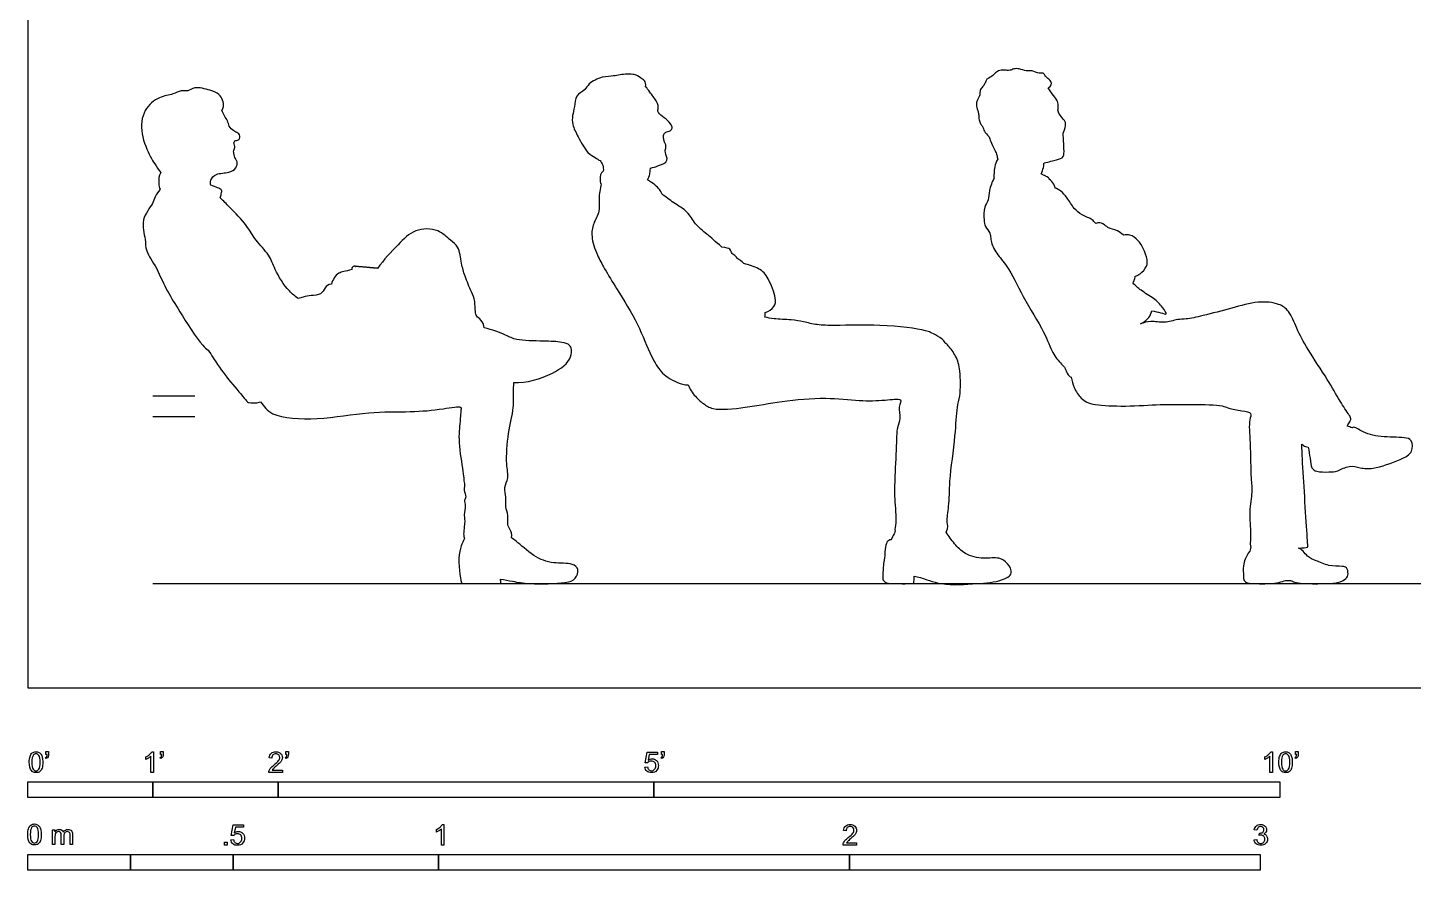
# Model space of a CAD drawing. Header units: millimetres. Extents: x 11.2 to 50.9, y -0.3 to 14.1.
# Drawn here: x 11.175 to 14.548, y -0.267 to 1.784 of the extents above; entities that cross this region are included whole.
import ezdxf

# ---------------------------------------------------------------- set-up
doc = ezdxf.new("R2010")
doc.units = ezdxf.units.MM
for name, color, linetype, true_color in [('AG-DIAGRAM', 7, 'Continuous', 0xfecc66), ('AG-GUIDE', 7, 'Continuous', 0xcccccc), ('AG-OUTLINE', 7, 'Continuous', 0x8000ff), ('N-SYMB', 7, 'Continuous', 0x800040), ('X-VPRT', 6, 'Continuous', 0xff00ff)]:
    doc.layers.add(name, color=color, linetype=linetype, true_color=true_color)

msp = doc.modelspace()

# ---------------------------------------------------------------- linework, layer by layer
at = {"layer": 'AG-DIAGRAM'}
msp.add_line((11.4802, 0.4311), (20.3194, 0.4311), dxfattribs=at)
at = {"layer": 'AG-GUIDE'}
for p, q in [((11.4802, 0.8883), (11.5818, 0.8883)), ((11.4802, 0.8375), (11.5818, 0.8375))]:
    msp.add_line(p, q, dxfattribs=at)
at = {"layer": 'AG-OUTLINE'}
for points, knots in [([(12.6795, 1.6404), (12.6817, 1.6538), (12.6654, 1.6624), (12.6536, 1.6725), (12.6167, 1.6705), (12.6017, 1.6656), (12.5734, 1.6661), (12.5401, 1.6493), (12.5335, 1.6318), (12.5074, 1.6203), (12.5073, 1.5914), (12.5006, 1.5705), (12.5006, 1.547), (12.515, 1.5186), (12.5363, 1.4786), (12.556, 1.469), (12.5648, 1.4622), (12.5687, 1.4607)], [4.518175, 4.518175, 4.518175, 4.518175, 4.784738, 5.025477, 5.366177, 5.604092, 5.910167, 6.257349, 6.503253, 6.792342, 7.092113, 7.366822, 7.638807, 7.971613, 8.361738, 8.6328, 8.845712, 8.845712, 8.845712, 8.845712]), ([(13.6595, 1.6376), (13.6682, 1.6427), (13.6672, 1.652), (13.6611, 1.6588), (13.652, 1.6653), (13.6484, 1.6753), (13.6365, 1.6716), (13.6201, 1.6813), (13.6057, 1.6776), (13.5891, 1.6849), (13.5758, 1.6846), (13.5657, 1.6791), (13.5537, 1.6812), (13.542, 1.6809), (13.5302, 1.675), (13.5281, 1.6693), (13.5146, 1.6614), (13.5084, 1.6582), (13.5057, 1.6489), (13.5015, 1.6418), (13.4937, 1.6343), (13.493, 1.6251), (13.4936, 1.6207), (13.4873, 1.608), (13.4838, 1.6007), (13.4857, 1.5858), (13.4897, 1.5783), (13.4902, 1.5688), (13.4909, 1.557), (13.4958, 1.5485), (13.5012, 1.5424), (13.5022, 1.5317), (13.5143, 1.5199), (13.5167, 1.5167), (13.5224, 1.4969), (13.5303, 1.4847)], [6.356434, 6.356434, 6.356434, 6.356434, 6.548456, 6.727409, 6.921399, 7.092533, 7.277735, 7.525324, 7.74667, 7.990131, 8.199221, 8.391526, 8.590356, 8.793342, 8.995208, 9.138624, 9.363442, 9.518763, 9.691816, 9.861565, 10.051647, 10.220191, 10.343926, 10.556761, 10.729908, 10.948298, 11.11854, 11.295438, 11.49637, 11.676664, 11.837463, 12.028028, 12.257669, 12.387302, 12.695814, 12.695814, 12.695814, 12.695814]), ([(11.6482, 1.5831), (11.65, 1.5859), (11.6533, 1.5923), (11.6508, 1.6083), (11.6415, 1.6237), (11.6195, 1.6322), (11.5814, 1.642), (11.5658, 1.6282), (11.5481, 1.6324), (11.5284, 1.6208), (11.494, 1.617), (11.4551, 1.5848), (11.4478, 1.5261), (11.4731, 1.4714), (11.484, 1.4533), (11.4942, 1.4383), (11.4994, 1.4316)], [-4.13009, -4.13009, -4.13009, -4.13009, -3.950304, -3.727776, -3.494908, -3.217137, -2.868058, -2.624983, -2.398393, -2.13503, -1.803556, -1.416229, -0.98656, -0.552532, -0.28868, 0, 0, 0, 0]), ([(12.691, 1.4425), (12.6976, 1.4438), (12.7134, 1.449), (12.738, 1.4584), (12.7252, 1.4803), (12.7287, 1.4907), (12.7286, 1.5012), (12.7242, 1.5065), (12.723, 1.5155), (12.7226, 1.5242), (12.7283, 1.5305), (12.7394, 1.5324), (12.7455, 1.5395), (12.7407, 1.5521), (12.7253, 1.5645), (12.709, 1.5764), (12.7091, 1.5844), (12.7111, 1.5953), (12.7054, 1.6063), (12.6893, 1.628), (12.6829, 1.6362), (12.6795, 1.6404)], [0.405088, 0.405088, 0.405088, 0.405088, 0.608172, 0.885636, 1.132297, 1.319919, 1.495313, 1.639264, 1.807533, 1.971442, 2.125778, 2.313003, 2.470112, 2.661305, 2.919389, 3.165962, 3.315001, 3.494585, 3.692886, 3.983739, 4.211231, 4.211231, 4.211231, 4.211231]), ([(13.6959, 1.5272), (13.7044, 1.5508), (13.6987, 1.5588), (13.6882, 1.5705), (13.682, 1.5807), (13.6844, 1.5912), (13.6831, 1.6055), (13.6719, 1.6188), (13.6639, 1.6314), (13.6595, 1.6376)], [0, 0, 0, 0, 0.290401, 0.611249, 0.875733, 1.129544, 1.421443, 1.750641, 2.130211, 2.130211, 2.130211, 2.130211]), ([(11.6209, 1.4005), (11.6201, 1.4046), (11.6196, 1.4139), (11.6335, 1.431), (11.665, 1.4296), (11.6833, 1.4405), (11.6871, 1.458), (11.6811, 1.4629), (11.6781, 1.4746), (11.6754, 1.4846), (11.6813, 1.4948), (11.6766, 1.5006), (11.6784, 1.5104), (11.6892, 1.5096), (11.6928, 1.5164), (11.691, 1.5237), (11.6867, 1.5279), (11.6763, 1.5329), (11.6642, 1.543), (11.6632, 1.5588), (11.6544, 1.5669), (11.6502, 1.5785), (11.6482, 1.5831)], [-8.375519, -8.375519, -8.375519, -8.375519, -8.173247, -7.925208, -7.610764, -7.354749, -7.135015, -6.986069, -6.792309, -6.608133, -6.425573, -6.27928, -6.12186, -5.950769, -5.806626, -5.656729, -5.52064, -5.328458, -5.106373, -4.891537, -4.67747, -4.511493, -4.511493, -4.511493, -4.511493]), ([(13.6492, 1.4556), (13.6618, 1.4577), (13.6782, 1.4619), (13.699, 1.4676), (13.6982, 1.4806), (13.6959, 1.5272)], [1.00438, 1.00438, 1.00438, 1.00438, 1.68325, 2.236922, 2.723276, 2.723276, 2.723276, 2.723276]), ([(13.5303, 1.4847), (13.5318, 1.4811), (13.5344, 1.4737), (13.5358, 1.4672), (13.5363, 1.464)], [0, 0, 0, 0, 0.1917833, 0.3678194, 0.3678194, 0.3678194, 0.3678194]), ([(12.5687, 1.4607), (12.5714, 1.4573), (12.576, 1.4496), (12.5768, 1.4398), (12.5764, 1.4351)], [0, 0, 0, 0, 0.2028644, 0.4158582, 0.4158582, 0.4158582, 0.4158582]), ([(13.5363, 1.464), (13.5289, 1.4514), (13.528, 1.4305), (13.5261, 1.4204), (13.5276, 1.4185)], [-0.6506344, -0.6506344, -0.6506344, -0.6506344, -0.2522048, 0, 0, 0, 0]), ([(13.6418, 1.4281), (13.6444, 1.433), (13.6481, 1.4437), (13.6491, 1.4517), (13.6492, 1.4556)], [0, 0, 0, 0, 0.229678, 0.4234043, 0.4234043, 0.4234043, 0.4234043]), ([(11.4994, 1.4316), (11.4928, 1.4235), (11.4952, 1.4076), (11.4946, 1.3931), (11.498, 1.3911)], [-0.5441928, -0.5441928, -0.5441928, -0.5441928, -0.2492444, 0, 0, 0, 0]), ([(12.5764, 1.4351), (12.5681, 1.4297), (12.57, 1.4168), (12.5683, 1.4061), (12.5714, 1.404)], [-0.5326472, -0.5326472, -0.5326472, -0.5326472, -0.2508024, 0, 0, 0, 0]), ([(12.6836, 1.4141), (12.6863, 1.4182), (12.6903, 1.427), (12.69, 1.4349), (12.691, 1.4425)], [0, 0, 0, 0, 0.2847217, 0.5201573, 0.5201573, 0.5201573, 0.5201573]), ([(13.5276, 1.4185), (13.5228, 1.4087), (13.5147, 1.3887), (13.5154, 1.3643), (13.5018, 1.3482), (13.5026, 1.3165), (13.5049, 1.3), (13.5163, 1.2878), (13.5191, 1.2764), (13.5196, 1.2619), (13.5333, 1.2323), (13.5628, 1.2037), (13.597, 1.1269), (13.6489, 1.0475), (13.6683, 0.9947), (13.68, 0.9787), (13.6919, 0.9654), (13.7012, 0.9553), (13.7044, 0.9436), (13.7121, 0.9332), (13.7155, 0.9334)], [0, 0, 0, 0, 0.320569, 0.58933, 0.838733, 1.147436, 1.378478, 1.624323, 1.703851, 1.867041, 2.190257, 2.547649, 3.060264, 3.620592, 4.030874, 4.273708, 4.506663, 4.711104, 4.913377, 5.121579, 5.121579, 5.121579, 5.121579]), ([(13.6613, 1.4153), (13.6635, 1.4181), (13.6569, 1.4209), (13.6457, 1.4262), (13.6418, 1.4281)], [-1.775078, -1.775078, -1.775078, -1.775078, -1.5394922, -1.4254056, -1.4254056, -1.4254056, -1.4254056]), ([(11.498, 1.3911), (11.4933, 1.3854), (11.4842, 1.3725), (11.4811, 1.3549), (11.4483, 1.3174), (11.4635, 1.269), (11.4606, 1.2416), (11.4796, 1.2141), (11.489, 1.1991), (11.4974, 1.1794), (11.5173, 1.138), (11.5441, 1.0955), (11.5902, 1.0203), (11.6105, 1.0023), (11.6147, 0.9996)], [-12.329349, -12.329349, -12.329349, -12.329349, -12.061659, -11.821641, -11.438225, -11.048477, -10.745551, -10.376534, -10.376534, -10.376534, -9.959095, -9.525886, -8.964316, -8.812875, -8.812875, -8.812875, -8.812875]), ([(11.6442, 1.37), (11.6451, 1.3737), (11.6473, 1.3824), (11.65, 1.3913), (11.6332, 1.3961), (11.6209, 1.4005)], [-2.1955351, -2.1955351, -2.1955351, -2.1955351, -2.0856371, -1.9131686, -1.6100835, -1.6100835, -1.6100835, -1.6100835]), ([(12.5714, 1.404), (12.5688, 1.392), (12.564, 1.3679), (12.5693, 1.3364), (12.5505, 1.3075), (12.5466, 1.2741), (12.5571, 1.2388), (12.581, 1.1941), (12.6173, 1.1358), (12.6614, 1.0653), (12.6901, 0.9868), (12.7157, 0.9467), (12.7321, 0.933), (12.7657, 0.9143), (12.7833, 0.9149)], [0, 0, 0, 0, 0.355179, 0.679407, 1.01279, 1.341978, 1.743784, 1.984812, 2.310277, 2.898913, 3.436283, 3.822495, 4.106822, 4.497325, 4.497325, 4.497325, 4.497325]), ([(12.7188, 1.3795), (12.7175, 1.3834), (12.7123, 1.3939), (12.6983, 1.4051), (12.6836, 1.4141)], [-1.9611534, -1.9611534, -1.9611534, -1.9611534, -1.7942619, -1.4436563, -1.4436563, -1.4436563, -1.4436563]), ([(13.6758, 1.3941), (13.6759, 1.3945), (13.676, 1.3972), (13.6731, 1.4042), (13.6659, 1.4124), (13.6613, 1.4153)], [-0.4233092, -0.4233092, -0.4233092, -0.4233092, -0.3929438, -0.2271515, 0, 0, 0, 0]), ([(13.7225, 1.3438), (13.717, 1.3528), (13.7048, 1.3715), (13.6914, 1.3865), (13.6809, 1.392), (13.6758, 1.3941)], [-0.7637882, -0.7637882, -0.7637882, -0.7637882, -0.4928268, -0.227395, 0, 0, 0, 0]), ([(11.8339, 1.1248), (11.8263, 1.1303), (11.8045, 1.1479), (11.776, 1.195), (11.7648, 1.2317), (11.7285, 1.2667), (11.7102, 1.3035), (11.6672, 1.3467), (11.6521, 1.3623), (11.6442, 1.37)], [8.281501, 8.281501, 8.281501, 8.281501, 8.501785, 8.951356, 9.306364, 9.696164, 10.069653, 10.506703, 10.834099, 10.834099, 10.834099, 10.834099]), ([(12.8649, 1.2502), (12.8485, 1.2645), (12.829, 1.2811), (12.7991, 1.3051), (12.7828, 1.3374), (12.7471, 1.3573), (12.7285, 1.3723), (12.7188, 1.3795)], [-1.798716, -1.798716, -1.798716, -1.798716, -1.429587, -1.069837, -0.7222, -0.3532, 0, 0, 0, 0]), ([(13.7749, 1.3077), (13.7714, 1.3108), (13.7675, 1.3186), (13.74, 1.3273), (13.7285, 1.3381), (13.7225, 1.3438)], [-0.76196, -0.76196, -0.76196, -0.76196, -0.5692169, -0.2779226, 0, 0, 0, 0]), ([(12.2863, 1.0535), (12.2853, 1.0603), (12.2806, 1.0739), (12.2665, 1.081), (12.2645, 1.0941), (12.2648, 1.1195), (12.2554, 1.1414), (12.2387, 1.1801), (12.231, 1.2091), (12.2256, 1.2527), (12.203, 1.2661), (12.1756, 1.296), (12.115, 1.2958), (12.0766, 1.2552), (12.0415, 1.2192), (12.027, 1.1984)], [-4.24713, -4.24713, -4.24713, -4.24713, -3.98869, -3.775127, -3.578374, -3.297183, -3.014043, -2.650642, -2.326127, -1.964993, -1.683566, -1.331864, -0.916149, -0.496342, 0, 0, 0, 0]), ([(13.843, 1.2792), (13.8385, 1.2828), (13.8219, 1.2948), (13.806, 1.2913), (13.7895, 1.3135), (13.7749, 1.3077)], [-0.9296929, -0.9296929, -0.9296929, -0.9296929, -0.7880838, -0.5195881, -0.2674164, -0.2674164, -0.2674164, -0.2674164]), ([(12.9186, 1.2105), (12.9131, 1.2174), (12.9049, 1.2181), (12.8995, 1.2289), (12.888, 1.2329), (12.8865, 1.2472), (12.8762, 1.2483), (12.8649, 1.2502)], [-1.671144, -1.671144, -1.671144, -1.671144, -1.453041, -1.233499, -1.013808, -0.789482, -0.540774, -0.540774, -0.540774, -0.540774]), ([(13.8708, 1.1796), (13.8752, 1.1808), (13.884, 1.1837), (13.9006, 1.2032), (13.9014, 1.2203), (13.8915, 1.2473), (13.8787, 1.2668), (13.8618, 1.2807), (13.8481, 1.2802), (13.843, 1.2792)], [-2.458943, -2.458943, -2.458943, -2.458943, -2.252069, -1.979115, -1.750065, -1.454585, -1.179595, -0.90982, -0.738963, -0.738963, -0.738963, -0.738963]), ([(11.964, 1.1952), (11.9488, 1.1905), (11.932, 1.1895), (11.9212, 1.1754), (11.916, 1.1651), (11.9146, 1.1596)], [-0.8249964, -0.8249964, -0.8249964, -0.8249964, -0.5115866, -0.2586741, 0, 0, 0, 0]), ([(12.9706, 1.0906), (12.9788, 1.0931), (12.9946, 1.1045), (12.9976, 1.1269), (12.9791, 1.1755), (12.9593, 1.1982), (12.9302, 1.2064), (12.9186, 1.2105)], [-4.02769, -4.02769, -4.02769, -4.02769, -3.74196, -3.484037, -3.08591, -2.75639, -2.463661, -2.463661, -2.463661, -2.463661]), ([(11.9146, 1.1596), (11.9068, 1.1598), (11.8982, 1.1509), (11.8904, 1.1333), (11.8642, 1.1324), (11.85, 1.1298), (11.8381, 1.1261), (11.8339, 1.1248)], [-4.890575, -4.890575, -4.890575, -4.890575, -4.657432, -4.410298, -4.129516, -3.868208, -3.739354, -3.739354, -3.739354, -3.739354]), ([(13.8658, 1.1626), (13.8668, 1.1643), (13.8694, 1.1696), (13.8707, 1.1758), (13.8708, 1.1796)], [2.6083959, 2.6083959, 2.6083959, 2.6083959, 2.6863026, 2.8349584, 2.8349584, 2.8349584, 2.8349584]), ([(13.9115, 1.095), (13.9189, 1.0935), (13.9317, 1.092), (13.9517, 1.0831), (13.936, 1.1061), (13.9175, 1.1261), (13.8842, 1.1438), (13.8719, 1.1563), (13.8658, 1.1626)], [-1.640274, -1.640274, -1.640274, -1.640274, -1.373265, -1.173277, -0.938249, -0.626382, -0.287482, 0, 0, 0, 0]), ([(14.3867, 0.8147), (14.3895, 0.8185), (14.3937, 0.8256), (14.3973, 0.8328), (14.3905, 0.8435), (14.3673, 0.8777), (14.3397, 0.9289), (14.2908, 0.9997), (14.2643, 1.0503), (14.2471, 1.095), (14.2204, 1.114), (14.1678, 1.1197), (14.1064, 1.1011), (14.0385, 1.0838), (13.996, 1.0741), (13.9744, 1.0752), (13.9416, 1.0639), (13.9092, 1.0716), (13.8918, 1.0662), (13.8836, 1.0633)], [-5.799598, -5.799598, -5.799598, -5.799598, -5.644966, -5.48522, -5.302473, -4.950197, -4.510863, -3.99068, -3.559244, -3.183241, -2.875944, -2.480717, -2.025411, -1.549622, -1.18708, -0.930451, -0.607531, -0.286422, 0, 0, 0, 0]), ([(13.4084, 1.0173), (13.4059, 1.0233), (13.3771, 1.0414), (13.3575, 1.0495), (13.2638, 1.0626), (13.1443, 1.0589), (13.0973, 1.0599), (13.0642, 1.0685), (13.0356, 1.0736), (12.9915, 1.0746), (12.977, 1.0779), (12.9697, 1.0799)], [-3.589517, -3.589517, -3.589517, -3.589517, -3.439903, -3.11545, -2.332777, -1.717032, -1.320022, -0.958525, -0.632909, -0.268052, 0, 0, 0, 0]), ([(13.8836, 1.0633), (13.8873, 1.0651), (13.8994, 1.0717), (13.9081, 1.0816), (13.9115, 1.095)], [6.8545572, 6.8545572, 6.8545572, 6.8545572, 7.0041358, 7.3743825, 7.3743825, 7.3743825, 7.3743825]), ([(12.4965, 0.9829), (12.5013, 0.9995), (12.495, 1.014), (12.4738, 1.0196), (12.4303, 1.022), (12.3648, 1.0217), (12.34, 1.0367), (12.3058, 1.0491), (12.2863, 1.0535)], [0, 0, 0, 0, 0.217458, 0.47557, 0.867393, 1.32764, 1.642217, 2.056929, 2.056929, 2.056929, 2.056929]), ([(13.4109, 0.5564), (13.4167, 0.5691), (13.4107, 0.5822), (13.4192, 0.6226), (13.4179, 0.6819), (13.4341, 0.7884), (13.4362, 0.8593), (13.446, 0.8872), (13.4465, 0.9495), (13.4363, 0.9839), (13.4197, 1.0068), (13.4111, 1.0152), (13.4084, 1.0173)], [7.377893, 7.377893, 7.377893, 7.377893, 7.618181, 7.983921, 8.44397, 9.064423, 9.552093, 9.871994, 10.327421, 10.687489, 11.016084, 11.147052, 11.147052, 11.147052, 11.147052]), ([(11.6147, 0.9996), (11.6231, 0.9867), (11.6427, 0.9549), (11.6707, 0.9198), (11.708, 0.8762), (11.7126, 0.8701), (11.7307, 0.8702), (11.7419, 0.8732)], [3.350293, 3.350293, 3.350293, 3.350293, 3.620747, 4.067354, 4.479272, 4.628326, 4.924599, 4.924599, 4.924599, 4.924599]), ([(12.3589, 0.9204), (12.3887, 0.9187), (12.4536, 0.9384), (12.4907, 0.967), (12.4965, 0.9829)], [-4.0871796, -4.0871796, -4.0871796, -4.0871796, -3.5327592, -3.092746, -3.092746, -3.092746, -3.092746]), ([(12.3528, 0.5426), (12.3553, 0.5529), (12.3494, 0.5624), (12.3419, 0.575), (12.3459, 0.5981), (12.3373, 0.6185), (12.3412, 0.6416), (12.3329, 0.6652), (12.3479, 0.6886), (12.3386, 0.7219), (12.344, 0.8012), (12.3598, 0.8575), (12.3567, 0.8957), (12.3583, 0.9124), (12.3589, 0.9204)], [8.249701, 8.249701, 8.249701, 8.249701, 8.472702, 8.695409, 8.969988, 9.243012, 9.521847, 9.80431, 10.093652, 10.426828, 10.875817, 11.328241, 11.683831, 11.970448, 11.970448, 11.970448, 11.970448]), ([(12.7833, 0.9149), (12.7852, 0.9054), (12.801, 0.8854), (12.8128, 0.8745), (12.8199, 0.8695)], [-0.6040921, -0.6040921, -0.6040921, -0.6040921, -0.2874376, 0, 0, 0, 0]), ([(13.7155, 0.9334), (13.7167, 0.9248), (13.7211, 0.9078), (13.7395, 0.8792), (13.7745, 0.86), (13.882, 0.8632), (13.9318, 0.8673)], [0, 0, 0, 0, 0.28929, 0.604419, 0.952883, 1.656374, 1.656374, 1.656374, 1.656374]), ([(12.8199, 0.8695), (12.8273, 0.8644), (12.8434, 0.8512), (12.9272, 0.8598), (13.0101, 0.8756), (13.1167, 0.8858), (13.1988, 0.8749), (13.2594, 0.8766), (13.3098, 0.8832), (13.2928, 0.8642), (13.3009, 0.8333), (13.2905, 0.8093), (13.2899, 0.7738), (13.2862, 0.6908), (13.2839, 0.6402), (13.2914, 0.5809), (13.2853, 0.5644), (13.287, 0.5586)], [0, 0, 0, 0, 0.295242, 0.798063, 1.339358, 1.925469, 2.441092, 2.901845, 3.288729, 3.634456, 3.945984, 4.227274, 4.565491, 5.080323, 5.505585, 5.939625, 6.181904, 6.181904, 6.181904, 6.181904]), ([(11.7419, 0.8732), (11.7505, 0.8622), (11.7692, 0.8348), (11.8857, 0.8279), (12.0029, 0.8507), (12.1056, 0.8482), (12.1797, 0.8542), (12.2327, 0.8652), (12.2293, 0.8529), (12.2293, 0.843), (12.2267, 0.8175), (12.2225, 0.7704), (12.2368, 0.6977), (12.2367, 0.6824), (12.2399, 0.6683), (12.2357, 0.659), (12.2447, 0.6416), (12.2361, 0.6337), (12.2427, 0.6201), (12.2362, 0.5996), (12.2396, 0.5868), (12.2385, 0.5755), (12.2366, 0.5553), (12.2362, 0.5484), (12.2386, 0.5406)], [0, 0, 0, 0, 0.371969, 0.9714, 1.618369, 2.197898, 2.715419, 3.090165, 3.23646, 3.417744, 3.701201, 4.108922, 4.526664, 4.751613, 4.958833, 5.140287, 5.37934, 5.55301, 5.762495, 6.026854, 6.232052, 6.427376, 6.685467, 6.868648, 6.868648, 6.868648, 6.868648]), ([(13.9318, 0.8673), (13.9577, 0.8676), (14.0101, 0.8668), (14.0823, 0.8667), (14.0979, 0.8571), (14.1292, 0.8518), (14.1573, 0.8478), (14.1463, 0.8269), (14.1521, 0.7719), (14.1517, 0.6877), (14.1575, 0.6544), (14.1463, 0.6071), (14.1544, 0.5532), (14.1501, 0.5302), (14.1521, 0.5189)], [-12.056639, -12.056639, -12.056639, -12.056639, -11.589201, -11.096937, -10.855846, -10.526424, -10.252522, -10.026211, -9.589915, -9.055908, -8.717741, -8.324988, -7.937011, -7.640166, -7.640166, -7.640166, -7.640166]), ([(14.2923, 0.7636), (14.2937, 0.7542), (14.2972, 0.7348), (14.2988, 0.7122), (14.3129, 0.7023), (14.3432, 0.7027), (14.3641, 0.7037), (14.3917, 0.7207), (14.4199, 0.7121), (14.4511, 0.7083), (14.5154, 0.7322), (14.548, 0.7488), (14.546, 0.782), (14.5238, 0.7879), (14.4682, 0.7866), (14.4236, 0.7986), (14.4039, 0.8142), (14.3988, 0.8104)], [-5.778004, -5.778004, -5.778004, -5.778004, -5.518433, -5.242808, -5.024909, -4.717712, -4.451756, -4.140799, -3.844117, -3.525196, -3.053551, -2.719156, -2.436295, -2.188087, -1.763087, -1.358582, -1.088575, -1.088575, -1.088575, -1.088575]), ([(14.3988, 0.8104), (14.3969, 0.8111), (14.3932, 0.8123), (14.3888, 0.8139), (14.3867, 0.8147)], [-0.2841593, -0.2841593, -0.2841593, -0.2841593, -0.1483172, 0, 0, 0, 0]), ([(14.2678, 0.5178), (14.28, 0.5183), (14.2918, 0.5186), (14.2906, 0.5291), (14.2813, 0.677), (14.2771, 0.7477), (14.2767, 0.7703)], [-6.800391, -6.800391, -6.800391, -6.800391, -6.540645, -6.403405, -5.699369, -5.317465, -5.317465, -5.317465, -5.317465]), ([(14.2767, 0.7703), (14.2793, 0.768), (14.2839, 0.765), (14.2899, 0.7638), (14.2923, 0.7636)], [-7.0593828, -7.0593828, -7.0593828, -7.0593828, -6.8777391, -6.7722597, -6.7722597, -6.7722597, -6.7722597]), ([(12.2386, 0.5406), (12.2353, 0.5344), (12.2291, 0.5219), (12.2214, 0.4837), (12.23, 0.4339), (12.2318, 0.4311), (12.2662, 0.4311), (12.2965, 0.4311), (12.3268, 0.4311), (12.3267, 0.4348), (12.3266, 0.4386), (12.3265, 0.4423), (12.3361, 0.4402), (12.3571, 0.4365), (12.3979, 0.4287), (12.482, 0.4315), (12.5098, 0.4401), (12.5181, 0.4666), (12.5001, 0.4823), (12.453, 0.4787), (12.407, 0.4953), (12.3657, 0.5344), (12.3568, 0.5397), (12.3528, 0.5426)], [0, 0, 0, 0, 0.260628, 0.611128, 1.327545, 1.327545, 1.327545, 1.869865, 1.869865, 1.869865, 2.060775, 2.060775, 2.060775, 2.369596, 2.744699, 3.267004, 3.564633, 3.829105, 4.075551, 4.456941, 4.86613, 5.284698, 5.503894, 5.503894, 5.503894, 5.503894]), ([(13.2762, 0.5376), (13.2726, 0.5376), (13.2623, 0.5336), (13.2619, 0.4921), (13.2573, 0.4767), (13.257, 0.4531), (13.2562, 0.4395), (13.2648, 0.432), (13.2805, 0.4312), (13.3147, 0.4306), (13.3319, 0.4316), (13.3324, 0.4371), (13.3329, 0.4431), (13.3334, 0.449), (13.3383, 0.448), (13.3494, 0.4467), (13.4022, 0.4247), (13.484, 0.431), (13.5431, 0.4357), (13.5765, 0.4547), (13.5604, 0.4813), (13.5399, 0.4971), (13.5013, 0.4895), (13.4558, 0.5012), (13.4312, 0.5278), (13.4168, 0.5464), (13.4109, 0.5564)], [0.214368, 0.214368, 0.214368, 0.214368, 0.38862, 0.740397, 0.983509, 1.252486, 1.453747, 1.61398, 1.837997, 2.245668, 2.245668, 2.245668, 2.484778, 2.484778, 2.484778, 2.704028, 3.11673, 3.637278, 4.079326, 4.38227, 4.658642, 4.937617, 5.282909, 5.66394, 5.999449, 6.331887, 6.331887, 6.331887, 6.331887]), ([(13.287, 0.5586), (13.2861, 0.5564), (13.2831, 0.5496), (13.2791, 0.5422), (13.2762, 0.5376)], [-0.335382, -0.335382, -0.335382, -0.335382, -0.2289338, 0, 0, 0, 0]), ([(14.1501, 0.5104), (14.1393, 0.4959), (14.1324, 0.4742), (14.1352, 0.4515), (14.1346, 0.4378), (14.1459, 0.4318), (14.1683, 0.4308), (14.2158, 0.4306), (14.232, 0.4385), (14.2492, 0.4396), (14.2596, 0.4339), (14.2805, 0.4306), (14.3281, 0.4311), (14.3633, 0.4315), (14.3848, 0.4418), (14.3907, 0.4546), (14.3866, 0.4712), (14.3738, 0.4737), (14.341, 0.4729), (14.3116, 0.4874), (14.2894, 0.495), (14.2764, 0.516), (14.2678, 0.5178)], [6.914786, 6.914786, 6.914786, 6.914786, 7.234182, 7.521909, 7.725133, 7.911388, 8.195429, 8.59987, 8.853374, 9.084862, 9.282669, 9.547238, 9.957157, 10.313342, 10.585744, 10.797704, 11.021497, 11.218691, 11.553947, 11.891104, 12.177968, 12.49976, 12.49976, 12.49976, 12.49976]), ([(14.1521, 0.5189), (14.1519, 0.5181), (14.1513, 0.515), (14.1506, 0.5124), (14.1501, 0.5104)], [-0.1908548, -0.1908548, -0.1908548, -0.1908548, -0.1401886, 0, 0, 0, 0])]:
    msp.add_open_spline(points, degree=3, knots=knots, dxfattribs=at)
msp.add_rational_spline([(12.027, 1.1984), (12.0085, 1.2001), (11.9901, 1.2017), (11.9716, 1.2034), (11.9696, 1.2036), (11.9677, 1.203), (11.9663, 1.2016), (11.9648, 1.2003), (11.964, 1.1985), (11.964, 1.1965), (11.964, 1.1961), (11.964, 1.1956), (11.964, 1.1952)], [1, 1, 1, 1, 0.943277401992, 0.943277401992, 1, 0.943277401992, 0.943277401992, 1, 1, 1, 1], degree=3, knots=[1.0218788, 1.0218788, 1.0218788, 1.0218788, 1.3593939, 1.3593939, 1.3593939, 1.3780079, 1.3780079, 1.3780079, 1.3966219, 1.3966219, 1.3966219, 1.4224032, 1.4224032, 1.4224032, 1.4224032], dxfattribs=at)
msp.add_open_spline([(12.9697, 1.0799), (12.9702, 1.0834), (12.9705, 1.087), (12.9706, 1.0906)], degree=3, dxfattribs=at)
at = {"layer": 'N-SYMB'}
for points in [[(11.2205, 0.0057), (11.219, 0.0081)], [(11.2196, 0.0151), (11.2196, 0.0223), (11.2262, 0.0223), (11.2262, 0.0166)], [(11.2226, 0.0151), (11.2196, 0.0151)], [(11.463, 0.0033), (11.463, 0.0093)], [(11.4814, -0.0283), (11.4754, -0.0283), (11.4754, 0.0108)], [(11.4775, 0.022), (11.4814, 0.022), (11.4814, -0.0283)], [(11.4995, 0.0057), (11.498, 0.0081)], [(11.4986, 0.0151), (11.4986, 0.0223), (11.5052, 0.0223), (11.5052, 0.0166)], [(11.5016, 0.0151), (11.4986, 0.0151)], [(11.7696, 0.0066), (11.7633, 0.0072)], [(11.8043, 0.0057), (11.8028, 0.0081)], [(11.8034, 0.0151), (11.8034, 0.0223), (11.81, 0.0223), (11.81, 0.0166)], [(11.8064, 0.0151), (11.8034, 0.0151)], [(12.6843, -0.0054), (12.6786, -0.0048), (12.6834, 0.0211), (12.7084, 0.0211), (12.7084, 0.0151), (12.6883, 0.0151), (12.6855, 0.0015)], [(12.7187, 0.0057), (12.7172, 0.0081)], [(12.7178, 0.0151), (12.7178, 0.0223), (12.7244, 0.0223), (12.7244, 0.0166)], [(12.7208, 0.0151), (12.7178, 0.0151)], [(14.1867, 0.0033), (14.1867, 0.0093)], [(14.205, -0.0283), (14.199, -0.0283), (14.199, 0.0108)], [(14.2011, 0.022), (14.205, 0.022), (14.205, -0.0283)], [(14.262, 0.0057), (14.2604, 0.0081)], [(14.2611, 0.0151), (14.2611, 0.0223), (14.2677, 0.0223), (14.2677, 0.0166)], [(14.2644, 0.0151), (14.2611, 0.0151)], [(11.7952, -0.0226), (11.7952, -0.0283), (11.7624, -0.0283)], [(11.7708, -0.0226), (11.7952, -0.0226)], [(12.6774, -0.0154), (12.684, -0.0148)], [(11.2356, -0.2041), (11.2356, -0.168), (11.2411, -0.168), (11.2411, -0.1731)], [(11.6769, -0.1823), (11.6709, -0.1817), (11.6757, -0.1558), (11.7007, -0.1558), (11.7007, -0.1619), (11.6808, -0.1619), (11.6781, -0.1754)], [(12.17, -0.1736), (12.17, -0.1676)], [(12.1884, -0.2052), (12.1823, -0.2052), (12.1823, -0.1661)], [(12.1844, -0.1549), (12.1884, -0.1549), (12.1884, -0.2052)], [(14.1673, -0.1691), (14.1609, -0.1682)], [(11.2417, -0.1855), (11.2417, -0.2041), (11.2356, -0.2041)], [(11.2634, -0.183), (11.2634, -0.2041), (11.257, -0.2041), (11.257, -0.1806)], [(11.2847, -0.1794), (11.2847, -0.2041), (11.2787, -0.2041), (11.2787, -0.1815)], [(11.67, -0.1923), (11.6763, -0.1917)], [(13.1929, -0.1995), (13.1929, -0.2052), (13.16, -0.2052)], [(13.1673, -0.1703), (13.1609, -0.1697)], [(13.1685, -0.1995), (13.1929, -0.1995)], [(14.1603, -0.1923), (14.1667, -0.1914)], [(14.1727, -0.1817), (14.1733, -0.1763)]]:
    msp.add_lwpolyline(points, dxfattribs=at)
for points in [[(11.1754, -0.0896), (11.1754, -0.0515), (11.4802, -0.0515), (11.4802, -0.0896)], [(11.4802, -0.0896), (11.4802, -0.0515), (11.785, -0.0515), (11.785, -0.0896)], [(11.785, -0.0896), (11.785, -0.0515), (12.6994, -0.0515), (12.6994, -0.0896)], [(12.6994, -0.0896), (12.6994, -0.0515), (14.2234, -0.0515), (14.2234, -0.0896)], [(11.654, -0.2052), (11.654, -0.1983), (11.6609, -0.1983), (11.6609, -0.2052)], [(11.1754, -0.2666), (11.1754, -0.2285), (11.4254, -0.2285), (11.4254, -0.2666)], [(11.4254, -0.2666), (11.4254, -0.2285), (11.6754, -0.2285), (11.6754, -0.2666)], [(11.6754, -0.2666), (11.6754, -0.2285), (12.1754, -0.2285), (12.1754, -0.2666)], [(12.1754, -0.2666), (12.1754, -0.2285), (13.1754, -0.2285), (13.1754, -0.2666)], [(13.1754, -0.2666), (13.1754, -0.2285), (14.1754, -0.2285), (14.1754, -0.2666)]]:
    msp.add_lwpolyline(points, close=True, dxfattribs=at)
for points in [[(11.1792, -0.0036), (11.1792, 0.0021), (11.1798, 0.0069), (11.181, 0.0105)], [(11.181, 0.0105), (11.1822, 0.0142), (11.1841, 0.0169), (11.1865, 0.019)], [(11.1889, 0.0133), (11.1868, 0.0102), (11.1856, 0.0045), (11.1856, -0.0036)], [(11.1865, 0.019), (11.1889, 0.0208), (11.1919, 0.022), (11.1955, 0.022)], [(11.1955, 0.0169), (11.1928, 0.0169), (11.1904, 0.0157), (11.1889, 0.0133)], [(11.1955, 0.022), (11.1982, 0.022), (11.2006, 0.0214), (11.2027, 0.0202)], [(11.2027, 0.0127), (11.2009, 0.0154), (11.1985, 0.0169), (11.1955, 0.0169)], [(11.2027, 0.0202), (11.2048, 0.0193), (11.2063, 0.0175), (11.2078, 0.0157)], [(11.2057, -0.0036), (11.2057, 0.0045), (11.2045, 0.0099), (11.2027, 0.0127)], [(11.2078, 0.0157), (11.2091, 0.0136), (11.21, 0.0111), (11.2109, 0.0081)], [(11.2109, 0.0081), (11.2115, 0.0051), (11.2121, 0.0012), (11.2121, -0.0036)], [(11.219, 0.0081), (11.2202, 0.0087), (11.2211, 0.0093), (11.2217, 0.0105)], [(11.225, 0.0099), (11.2241, 0.0081), (11.2226, 0.0066), (11.2205, 0.0057)], [(11.2217, 0.0105), (11.2223, 0.0118), (11.2226, 0.0133), (11.2226, 0.0151)], [(11.2262, 0.0166), (11.2262, 0.0136), (11.2259, 0.0111), (11.225, 0.0099)], [(11.463, 0.0093), (11.4663, 0.0108), (11.4694, 0.013), (11.4721, 0.0151)], [(11.4694, 0.0066), (11.4669, 0.0051), (11.4648, 0.0039), (11.463, 0.0033)], [(11.4754, 0.0108), (11.4739, 0.0093), (11.4718, 0.0078), (11.4694, 0.0066)], [(11.4721, 0.0151), (11.4745, 0.0175), (11.4763, 0.0196), (11.4775, 0.022)], [(11.498, 0.0081), (11.4992, 0.0087), (11.5001, 0.0093), (11.5007, 0.0105)], [(11.504, 0.0099), (11.5031, 0.0081), (11.5016, 0.0066), (11.4995, 0.0057)], [(11.5007, 0.0105), (11.5013, 0.0118), (11.5016, 0.0133), (11.5016, 0.0151)], [(11.5052, 0.0166), (11.5052, 0.0136), (11.5049, 0.0111), (11.504, 0.0099)], [(11.7633, 0.0072), (11.7639, 0.0121), (11.7654, 0.0157), (11.7684, 0.0181)], [(11.7684, 0.0181), (11.7711, 0.0205), (11.7751, 0.022), (11.7796, 0.022)], [(11.7724, 0.0142), (11.7705, 0.0124), (11.7696, 0.0099), (11.7696, 0.0066)], [(11.7796, 0.0169), (11.7766, 0.0169), (11.7742, 0.016), (11.7724, 0.0142)], [(11.7751, -0.0099), (11.7805, -0.0054), (11.7841, -0.0018), (11.7862, 0.0006)], [(11.7796, 0.022), (11.7844, 0.022), (11.7883, 0.0205), (11.791, 0.0178)], [(11.7865, 0.0142), (11.7847, 0.016), (11.7823, 0.0169), (11.7796, 0.0169)], [(11.7862, 0.0006), (11.788, 0.0033), (11.7889, 0.0057), (11.7889, 0.0081)], [(11.7889, 0.0081), (11.7889, 0.0105), (11.788, 0.0127), (11.7865, 0.0142)], [(11.794, 0.0021), (11.7931, 0), (11.7919, -0.0018), (11.7901, -0.0042)], [(11.791, 0.0178), (11.794, 0.0151), (11.7952, 0.0118), (11.7952, 0.0078)], [(11.7952, 0.0078), (11.7952, 0.006), (11.7949, 0.0039), (11.794, 0.0021)], [(11.8028, 0.0081), (11.804, 0.0087), (11.8049, 0.0093), (11.8055, 0.0105)], [(11.8088, 0.0099), (11.8079, 0.0081), (11.8064, 0.0066), (11.8043, 0.0057)], [(11.8055, 0.0105), (11.8061, 0.0118), (11.8064, 0.0133), (11.8064, 0.0151)], [(11.81, 0.0166), (11.81, 0.0136), (11.8097, 0.0111), (11.8088, 0.0099)], [(12.6855, 0.0015), (12.6886, 0.0036), (12.6919, 0.0048), (12.6952, 0.0048)], [(12.6952, 0.0048), (12.6994, 0.0048), (12.703, 0.0033), (12.706, 0.0003)], [(12.706, 0.0003), (12.709, -0.0027), (12.7105, -0.0066), (12.7105, -0.0114)], [(12.7172, 0.0081), (12.7184, 0.0087), (12.7193, 0.0093), (12.7199, 0.0105)], [(12.7232, 0.0099), (12.7223, 0.0081), (12.7208, 0.0066), (12.7187, 0.0057)], [(12.7199, 0.0105), (12.7205, 0.0118), (12.7208, 0.0133), (12.7208, 0.0151)], [(12.7244, 0.0166), (12.7244, 0.0136), (12.7241, 0.0111), (12.7232, 0.0099)], [(14.1867, 0.0093), (14.19, 0.0108), (14.193, 0.013), (14.1957, 0.0151)], [(14.193, 0.0066), (14.1906, 0.0051), (14.1885, 0.0039), (14.1867, 0.0033)], [(14.199, 0.0108), (14.1975, 0.0093), (14.1954, 0.0078), (14.193, 0.0066)], [(14.1957, 0.0151), (14.1981, 0.0175), (14.1999, 0.0196), (14.2011, 0.022)], [(14.2207, -0.0036), (14.2207, 0.0021), (14.2213, 0.0069), (14.2225, 0.0105)], [(14.2225, 0.0105), (14.224, 0.0142), (14.2258, 0.0169), (14.2282, 0.019)], [(14.2303, 0.0133), (14.2282, 0.0102), (14.227, 0.0045), (14.227, -0.0036)], [(14.2282, 0.019), (14.2303, 0.0208), (14.2336, 0.022), (14.2373, 0.022)], [(14.237, 0.0169), (14.2342, 0.0169), (14.2321, 0.0157), (14.2303, 0.0133)], [(14.2442, 0.0127), (14.2424, 0.0154), (14.24, 0.0169), (14.237, 0.0169)], [(14.2373, 0.022), (14.24, 0.022), (14.2421, 0.0214), (14.2442, 0.0202)], [(14.2442, 0.0202), (14.2463, 0.0193), (14.2478, 0.0175), (14.2493, 0.0157)], [(14.2472, -0.0036), (14.2472, 0.0045), (14.2463, 0.0099), (14.2442, 0.0127)], [(14.2493, 0.0157), (14.2505, 0.0136), (14.2517, 0.0111), (14.2523, 0.0081)], [(14.2523, 0.0081), (14.2532, 0.0051), (14.2535, 0.0012), (14.2535, -0.0036)], [(14.2604, 0.0081), (14.2617, 0.0087), (14.2626, 0.0093), (14.2632, 0.0105)], [(14.2665, 0.0099), (14.2656, 0.0081), (14.2641, 0.0066), (14.262, 0.0057)], [(14.2632, 0.0105), (14.2638, 0.0118), (14.2644, 0.0133), (14.2644, 0.0151)], [(14.2677, 0.0166), (14.2677, 0.0136), (14.2674, 0.0111), (14.2665, 0.0099)], [(11.1844, -0.0241), (11.181, -0.0199), (11.1792, -0.0132), (11.1792, -0.0036)], [(11.1955, -0.0289), (11.1907, -0.0289), (11.1871, -0.0277), (11.1844, -0.0241)], [(11.1856, -0.0036), (11.1856, -0.012), (11.1865, -0.0175), (11.1886, -0.0202)], [(11.1886, -0.0202), (11.1904, -0.0229), (11.1928, -0.0244), (11.1955, -0.0244)], [(11.1955, -0.0244), (11.1985, -0.0244), (11.2009, -0.0229), (11.2027, -0.0202)], [(11.2048, -0.0265), (11.2024, -0.0283), (11.1994, -0.0289), (11.1955, -0.0289)], [(11.2027, -0.0202), (11.2045, -0.0175), (11.2057, -0.012), (11.2057, -0.0036)], [(11.2103, -0.0181), (11.2091, -0.0217), (11.2072, -0.0244), (11.2048, -0.0265)], [(11.2121, -0.0036), (11.2121, -0.0096), (11.2115, -0.0145), (11.2103, -0.0181)], [(11.7624, -0.0283), (11.7621, -0.0271), (11.7624, -0.0256), (11.763, -0.0241)], [(11.763, -0.0241), (11.7639, -0.022), (11.7651, -0.0196), (11.7669, -0.0175)], [(11.7669, -0.0175), (11.769, -0.0154), (11.7714, -0.0129), (11.7751, -0.0099)], [(11.7736, -0.0193), (11.7724, -0.0202), (11.7714, -0.0214), (11.7708, -0.0226)], [(11.7805, -0.0129), (11.7769, -0.016), (11.7745, -0.0181), (11.7736, -0.0193)], [(11.7901, -0.0042), (11.788, -0.0063), (11.785, -0.009), (11.7805, -0.0129)], [(12.6825, -0.0256), (12.6795, -0.0229), (12.678, -0.0196), (12.6774, -0.0154)], [(12.6937, -0.0289), (12.6889, -0.0289), (12.6852, -0.028), (12.6825, -0.0256)], [(12.684, -0.0148), (12.6843, -0.0181), (12.6855, -0.0202), (12.6874, -0.022)], [(12.688, -0.0021), (12.6864, -0.003), (12.6852, -0.0042), (12.6843, -0.0054)], [(12.6874, -0.022), (12.6889, -0.0235), (12.691, -0.0244), (12.6937, -0.0244)], [(12.6934, -0.0006), (12.6916, -0.0006), (12.6898, -0.0012), (12.688, -0.0021)], [(12.7012, -0.0036), (12.6991, -0.0018), (12.6967, -0.0006), (12.6934, -0.0006)], [(12.6937, -0.0244), (12.6964, -0.0244), (12.6991, -0.0232), (12.7012, -0.0208)], [(12.7066, -0.0232), (12.7036, -0.0274), (12.6991, -0.0289), (12.6937, -0.0289)], [(12.7042, -0.012), (12.7042, -0.0084), (12.703, -0.0057), (12.7012, -0.0036)], [(12.7012, -0.0208), (12.703, -0.0187), (12.7042, -0.0157), (12.7042, -0.012)], [(12.7105, -0.0114), (12.7105, -0.016), (12.7093, -0.0199), (12.7066, -0.0232)], [(14.2258, -0.0241), (14.2225, -0.0199), (14.2207, -0.0132), (14.2207, -0.0036)], [(14.2373, -0.0289), (14.2324, -0.0289), (14.2285, -0.0277), (14.2258, -0.0241)], [(14.227, -0.0036), (14.227, -0.012), (14.2282, -0.0175), (14.23, -0.0202)], [(14.23, -0.0202), (14.2318, -0.0229), (14.2342, -0.0244), (14.2373, -0.0244)], [(14.2373, -0.0244), (14.24, -0.0244), (14.2424, -0.0229), (14.2442, -0.0202)], [(14.2463, -0.0265), (14.2439, -0.0283), (14.2409, -0.0289), (14.2373, -0.0289)], [(14.2442, -0.0202), (14.2463, -0.0175), (14.2472, -0.012), (14.2472, -0.0036)], [(14.2517, -0.0181), (14.2505, -0.0217), (14.2487, -0.0244), (14.2463, -0.0265)], [(14.2535, -0.0036), (14.2535, -0.0096), (14.2529, -0.0145), (14.2517, -0.0181)], [(11.1754, -0.1794), (11.1754, -0.1737), (11.176, -0.1689), (11.1772, -0.1653)], [(11.1772, -0.1653), (11.1784, -0.1617), (11.1802, -0.159), (11.1826, -0.1568)], [(11.185, -0.1626), (11.1829, -0.1656), (11.1817, -0.1713), (11.1817, -0.1794)], [(11.1826, -0.1568), (11.185, -0.155), (11.1881, -0.1538), (11.1917, -0.1538)], [(11.1917, -0.159), (11.189, -0.159), (11.1865, -0.1602), (11.185, -0.1626)], [(11.1917, -0.1538), (11.1944, -0.1538), (11.1968, -0.1544), (11.1989, -0.1556)], [(11.1989, -0.1632), (11.1971, -0.1605), (11.1947, -0.159), (11.1917, -0.159)], [(11.1989, -0.1556), (11.201, -0.1565), (11.2025, -0.1583), (11.204, -0.1602)], [(11.2019, -0.1794), (11.2019, -0.1713), (11.2007, -0.1659), (11.1989, -0.1632)], [(11.204, -0.1602), (11.2052, -0.1623), (11.2061, -0.1647), (11.207, -0.1677)], [(11.207, -0.1677), (11.2076, -0.1707), (11.2082, -0.1746), (11.2082, -0.1794)], [(11.2456, -0.1689), (11.2474, -0.1677), (11.2495, -0.1671), (11.2519, -0.1671)], [(11.2519, -0.1671), (11.2546, -0.1671), (11.257, -0.1677), (11.2585, -0.1689)], [(11.2621, -0.1734), (11.2652, -0.1692), (11.2688, -0.1671), (11.2736, -0.1671)], [(11.2736, -0.1671), (11.2772, -0.1671), (11.2799, -0.1683), (11.2817, -0.1701)], [(12.17, -0.1676), (12.1733, -0.1661), (12.1763, -0.164), (12.179, -0.1619)], [(12.1823, -0.1661), (12.1808, -0.1676), (12.1787, -0.1691), (12.1763, -0.1703)], [(12.179, -0.1619), (12.1814, -0.1594), (12.1832, -0.1573), (12.1844, -0.1549)], [(13.1609, -0.1697), (13.1615, -0.1649), (13.1631, -0.1613), (13.1661, -0.1588)], [(13.1661, -0.1588), (13.1688, -0.1564), (13.1727, -0.1549), (13.1772, -0.1549)], [(13.17, -0.1628), (13.1682, -0.1646), (13.1673, -0.167), (13.1673, -0.1703)], [(13.1772, -0.16), (13.1742, -0.16), (13.1718, -0.1609), (13.17, -0.1628)], [(13.1772, -0.1549), (13.182, -0.1549), (13.1859, -0.1564), (13.1887, -0.1591)], [(13.1841, -0.1628), (13.1823, -0.1609), (13.1799, -0.16), (13.1772, -0.16)], [(13.1865, -0.1688), (13.1865, -0.1664), (13.1856, -0.1643), (13.1841, -0.1628)], [(13.1887, -0.1591), (13.1917, -0.1619), (13.1929, -0.1652), (13.1929, -0.1691)], [(14.1609, -0.1682), (14.1618, -0.164), (14.1634, -0.1606), (14.1661, -0.1585)], [(14.1661, -0.1585), (14.1688, -0.1561), (14.1721, -0.1549), (14.176, -0.1549)], [(14.1703, -0.1625), (14.1688, -0.164), (14.1676, -0.1661), (14.1673, -0.1691)], [(14.1763, -0.16), (14.1739, -0.16), (14.1718, -0.1609), (14.1703, -0.1625)], [(14.176, -0.1549), (14.1787, -0.1549), (14.1814, -0.1555), (14.1835, -0.1567)], [(14.182, -0.1625), (14.1805, -0.1609), (14.1787, -0.16), (14.1763, -0.16)], [(14.1814, -0.1742), (14.1835, -0.173), (14.1844, -0.1709), (14.1844, -0.1679)], [(14.1844, -0.1679), (14.1844, -0.1658), (14.1835, -0.164), (14.182, -0.1625)], [(14.1835, -0.1567), (14.1859, -0.1579), (14.1878, -0.1597), (14.189, -0.1616)], [(14.189, -0.1616), (14.1902, -0.1637), (14.1908, -0.1658), (14.1908, -0.1682)], [(14.1908, -0.1682), (14.1908, -0.1703), (14.1902, -0.1721), (14.189, -0.1739)], [(11.1805, -0.1999), (11.1772, -0.1957), (11.1754, -0.1891), (11.1754, -0.1794)], [(11.1917, -0.2047), (11.1868, -0.2047), (11.1832, -0.2035), (11.1805, -0.1999)], [(11.1817, -0.1794), (11.1817, -0.1879), (11.1826, -0.1933), (11.1847, -0.196)], [(11.1847, -0.196), (11.1865, -0.1987), (11.189, -0.2002), (11.1917, -0.2002)], [(11.1917, -0.2002), (11.1947, -0.2002), (11.1971, -0.1987), (11.1989, -0.196)], [(11.201, -0.2023), (11.1986, -0.2041), (11.1956, -0.2047), (11.1917, -0.2047)], [(11.1989, -0.196), (11.2007, -0.1933), (11.2019, -0.1879), (11.2019, -0.1794)], [(11.2064, -0.1939), (11.2052, -0.1975), (11.2034, -0.2002), (11.201, -0.2023)], [(11.2082, -0.1794), (11.2082, -0.1855), (11.2076, -0.1903), (11.2064, -0.1939)], [(11.2411, -0.1731), (11.2423, -0.1713), (11.2438, -0.1698), (11.2456, -0.1689)], [(11.2426, -0.1779), (11.242, -0.1797), (11.2417, -0.1821), (11.2417, -0.1855)], [(11.2459, -0.174), (11.2444, -0.1749), (11.2435, -0.1761), (11.2426, -0.1779)], [(11.2507, -0.1725), (11.2489, -0.1725), (11.2474, -0.1728), (11.2459, -0.174)], [(11.2555, -0.1746), (11.2546, -0.1731), (11.2528, -0.1725), (11.2507, -0.1725)], [(11.257, -0.1806), (11.257, -0.1779), (11.2567, -0.1758), (11.2555, -0.1746)], [(11.2585, -0.1689), (11.2603, -0.1701), (11.2615, -0.1716), (11.2621, -0.1734)], [(11.2658, -0.1749), (11.264, -0.1767), (11.2634, -0.1794), (11.2634, -0.183)], [(11.2721, -0.1725), (11.2697, -0.1725), (11.2676, -0.1734), (11.2658, -0.1749)], [(11.2757, -0.1734), (11.2748, -0.1728), (11.2736, -0.1725), (11.2721, -0.1725)], [(11.2781, -0.1761), (11.2775, -0.1749), (11.2769, -0.174), (11.2757, -0.1734)], [(11.2787, -0.1815), (11.2787, -0.1788), (11.2784, -0.1773), (11.2781, -0.1761)], [(11.2817, -0.1701), (11.2838, -0.1722), (11.2847, -0.1752), (11.2847, -0.1794)], [(11.6748, -0.2025), (11.6721, -0.1998), (11.6703, -0.1965), (11.67, -0.1923)], [(11.6763, -0.1917), (11.6769, -0.195), (11.6778, -0.1971), (11.6796, -0.1989)], [(11.6805, -0.179), (11.679, -0.1799), (11.6778, -0.1811), (11.6769, -0.1823)], [(11.6781, -0.1754), (11.6811, -0.1733), (11.6841, -0.1721), (11.6874, -0.1721)], [(11.6796, -0.1989), (11.6814, -0.2004), (11.6835, -0.2013), (11.6859, -0.2013)], [(11.6859, -0.1775), (11.6838, -0.1775), (11.682, -0.1781), (11.6805, -0.179)], [(11.6938, -0.1805), (11.6917, -0.1787), (11.689, -0.1775), (11.6859, -0.1775)], [(11.6859, -0.2013), (11.689, -0.2013), (11.6914, -0.2001), (11.6935, -0.1977)], [(11.6992, -0.2001), (11.6959, -0.2043), (11.6917, -0.2058), (11.6859, -0.2058)], [(11.6874, -0.1721), (11.692, -0.1721), (11.6956, -0.1736), (11.6986, -0.1766)], [(11.6935, -0.1977), (11.6956, -0.1956), (11.6965, -0.1926), (11.6965, -0.189)], [(11.6965, -0.189), (11.6965, -0.1853), (11.6956, -0.1826), (11.6938, -0.1805)], [(11.6986, -0.1766), (11.7016, -0.1796), (11.7031, -0.1835), (11.7031, -0.1884)], [(11.7031, -0.1884), (11.7031, -0.1929), (11.7019, -0.1968), (11.6992, -0.2001)], [(12.1763, -0.1703), (12.1739, -0.1718), (12.1718, -0.173), (12.17, -0.1736)], [(13.16, -0.2052), (13.1597, -0.204), (13.16, -0.2025), (13.1606, -0.201)], [(13.1606, -0.201), (13.1615, -0.1989), (13.1628, -0.1965), (13.1646, -0.1944)], [(13.1646, -0.1944), (13.1667, -0.1923), (13.1691, -0.1899), (13.1727, -0.1869)], [(13.1712, -0.1962), (13.17, -0.1971), (13.1691, -0.1983), (13.1685, -0.1995)], [(13.1781, -0.1899), (13.1745, -0.1929), (13.1721, -0.195), (13.1712, -0.1962)], [(13.1727, -0.1869), (13.1781, -0.1823), (13.1817, -0.1787), (13.1838, -0.1763)], [(13.1878, -0.1811), (13.1856, -0.1832), (13.1826, -0.1859), (13.1781, -0.1899)], [(13.1838, -0.1763), (13.1856, -0.1736), (13.1865, -0.1712), (13.1865, -0.1688)], [(13.1917, -0.1748), (13.1908, -0.1769), (13.1896, -0.1787), (13.1878, -0.1811)], [(13.1929, -0.1691), (13.1929, -0.1709), (13.1926, -0.173), (13.1917, -0.1748)], [(14.1655, -0.2022), (14.1624, -0.1998), (14.1609, -0.1962), (14.1603, -0.1923)], [(14.1763, -0.2058), (14.1721, -0.2058), (14.1682, -0.2049), (14.1655, -0.2022)], [(14.1667, -0.1914), (14.1673, -0.1947), (14.1685, -0.1974), (14.1703, -0.1989)], [(14.1703, -0.1989), (14.1718, -0.2004), (14.1739, -0.2013), (14.1763, -0.2013)], [(14.1769, -0.1808), (14.1757, -0.1808), (14.1742, -0.1811), (14.1727, -0.1817)], [(14.1733, -0.1763), (14.1736, -0.1763), (14.1739, -0.1763), (14.1742, -0.1763)], [(14.1742, -0.1763), (14.1769, -0.1763), (14.1793, -0.1757), (14.1814, -0.1742)], [(14.1763, -0.2013), (14.1793, -0.2013), (14.1817, -0.2001), (14.1838, -0.1983)], [(14.1884, -0.2016), (14.1853, -0.2046), (14.1811, -0.2058), (14.1763, -0.2058)], [(14.1838, -0.1838), (14.182, -0.182), (14.1796, -0.1808), (14.1769, -0.1808)], [(14.189, -0.1739), (14.1878, -0.1757), (14.1862, -0.1772), (14.1838, -0.1781)], [(14.1838, -0.1781), (14.1868, -0.179), (14.1893, -0.1802), (14.1908, -0.1826)], [(14.1868, -0.1908), (14.1868, -0.1878), (14.1856, -0.1856), (14.1838, -0.1838)], [(14.1838, -0.1983), (14.1856, -0.1962), (14.1868, -0.1938), (14.1868, -0.1908)], [(14.1932, -0.1905), (14.1932, -0.195), (14.1917, -0.1986), (14.1884, -0.2016)], [(14.1908, -0.1826), (14.1923, -0.1847), (14.1932, -0.1875), (14.1932, -0.1905)], [(11.6859, -0.2058), (11.6814, -0.2058), (11.6778, -0.2049), (11.6748, -0.2025)]]:
    msp.add_open_spline(points, degree=3, dxfattribs=at)
at = {"layer": 'X-VPRT'}
msp.add_lwpolyline([(11.1754, 2.0059), (11.1754, 0.1771), (20.6242, 0.1771), (20.6242, 2.0059)], close=True, dxfattribs=at)

doc.saveas('drawing.dxf')
